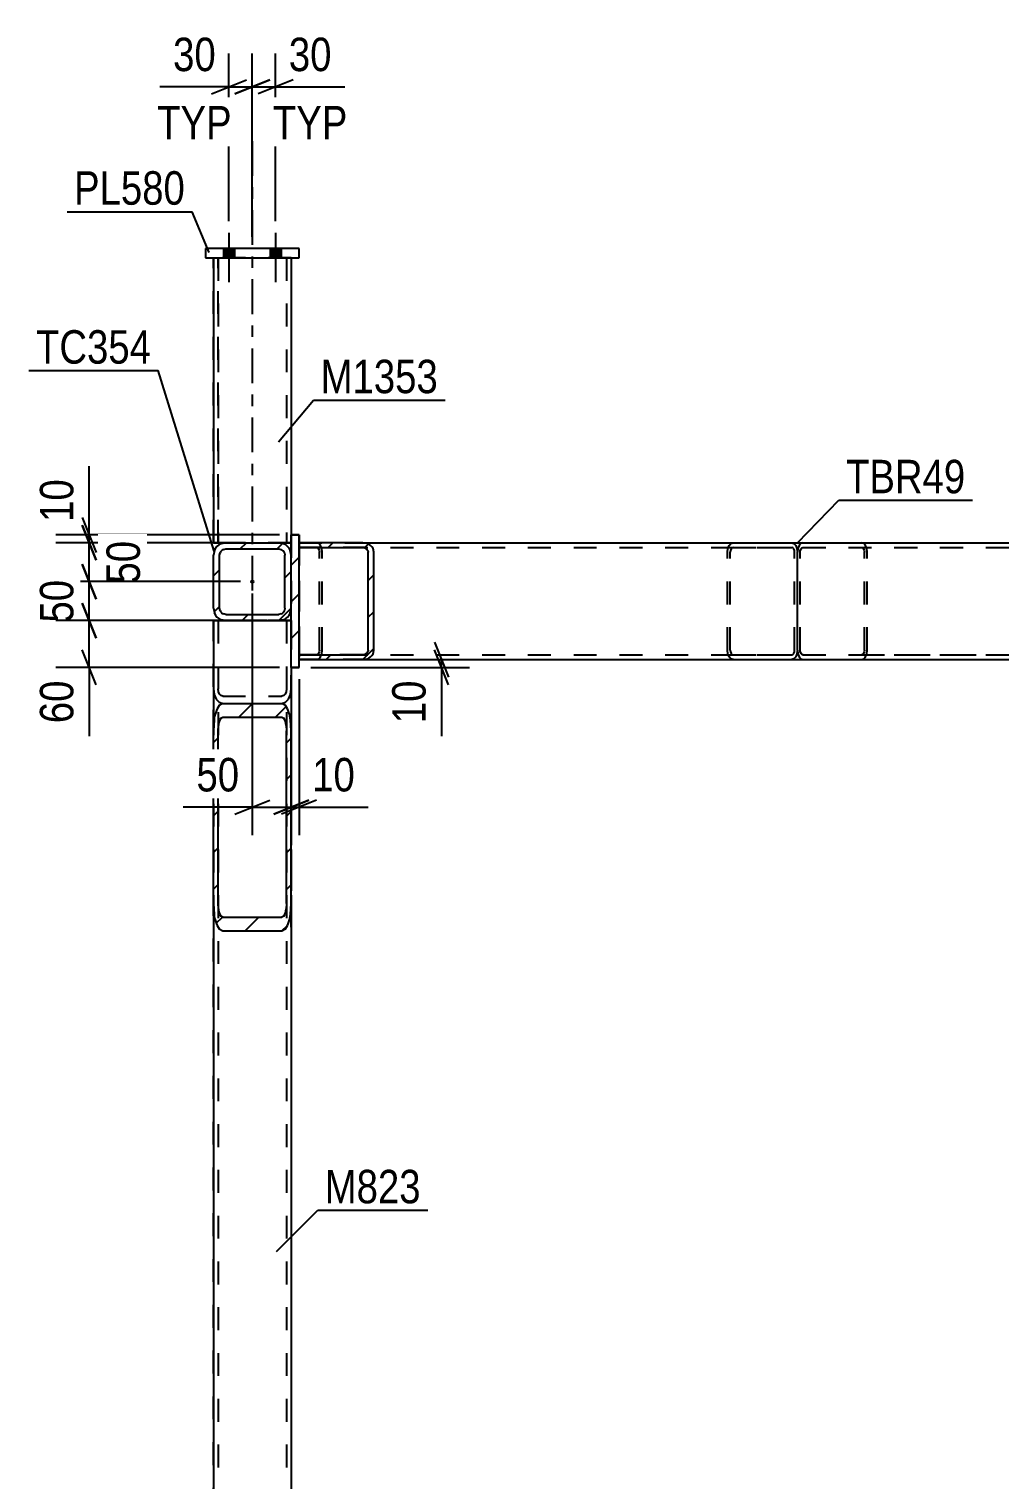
# Model space of a CAD drawing. Header units: millimetres. Extents: x -834 to 355, y -855 to -14.
# Drawn here: x 98.8 to 181.9, y -319.9 to -195.7 of the extents above; entities that cross this region are included whole.
import ezdxf

# ---------------------------------------------------------------- set-up
doc = ezdxf.new("R2010")
doc.units = ezdxf.units.MM
doc.linetypes.add('DXK_LINE_DOT2', pattern=[3.9198, 1.9599, -1.9599])
doc.linetypes.add('DXK_LINE_DOT3', pattern=[5.9187, 2.979, -0.9799, 0.9799, -0.9799])
doc.styles.add('Arial Narrow', font='ARIALN.TTF', dxfattribs={"height": 0.2})

# ---------------------------------------------------------------- blocks, each defined once
blk = doc.blocks.new('Part-570384938-59896 - 59801')
at = {"linetype": 'Continuous'}
h = blk.add_hatch(dxfattribs=at)
h.set_pattern_fill('', scale=0.7, style=0, pattern_type=0)
h.set_pattern_definition([(45, (121.9207, -250.3368), (-1.57154, 1.57154), [])])
h.paths.add_polyline_path([(121.25, -250.34), (121.92, -250.34), (121.92, -239), (121.25, -239)])
at = {"color": 7, "linetype": 'DXK_LINE_DOT2'}
for p, q in [((121.25, -239), (121.92, -239)), ((121.25, -250.34), (121.25, -239)), ((121.92, -239), (121.92, -250.34)), ((121.92, -250.34), (121.25, -250.34))]:
    blk.add_line(p, q, dxfattribs=at)
at = {"color": 2, "linetype": 'Continuous'}
for p, q in [((121.25, -239), (121.92, -239)), ((121.25, -250.34), (121.25, -239)), ((121.92, -250.34), (121.92, -239)), ((121.25, -250.34), (121.92, -250.34))]:
    blk.add_line(p, q, dxfattribs=at)
blk = doc.blocks.new('Part-570384938-59816 - 59801')
at = {"color": 7, "linetype": 'DXK_LINE_DOT2'}
for p, q in [((114.59, -246.34), (121.25, -246.34)), ((114.59, -246.34), (114.59, -270.57)), ((114.99, -246.34), (114.99, -448)), ((120.85, -246.34), (120.85, -448)), ((121.25, -246.34), (121.25, -270.57)), ((114.59, -252.18), (114.65, -252.65)), ((115.02, -252.42), (114.99, -252.18)), ((120.85, -252.18), (120.82, -252.42)), ((121.19, -252.65), (121.25, -252.18)), ((114.65, -252.65), (114.82, -253.06)), ((114.82, -253.06), (115.08, -253.32)), ((115.1, -252.62), (115.02, -252.42)), ((115.08, -253.32), (115.39, -253.42)), ((115.23, -252.75), (115.1, -252.62)), ((115.39, -252.8), (115.23, -252.75)), ((115.39, -252.8), (120.45, -252.8)), ((115.39, -253.42), (120.45, -253.42)), ((120.61, -252.75), (120.45, -252.8)), ((120.45, -253.42), (120.76, -253.32)), ((120.74, -252.62), (120.61, -252.75)), ((120.82, -252.42), (120.74, -252.62)), ((120.76, -253.32), (121.02, -253.06)), ((121.02, -253.06), (121.19, -252.65))]:
    blk.add_line(p, q, dxfattribs=at)
at = {"color": 2, "linetype": 'Continuous'}
for p, q in [((114.59, -270.57), (114.59, -448)), ((121.25, -270.57), (121.25, -448))]:
    blk.add_line(p, q, dxfattribs=at)
blk = doc.blocks.new('Part-570384938-59831 - 59801')
at = {"color": 7, "linetype": 'DXK_LINE_DOT2'}
for p, q in [((121.92, -239.67), (127.37, -239.67)), ((121.92, -239.67), (121.92, -249.67)), ((123.61, -239.73), (123.43, -239.67)), ((123.76, -239.9), (123.61, -239.73)), ((158.74, -239.9), (158.9, -239.73)), ((158.9, -239.73), (159.08, -239.67)), ((121.92, -240.07), (164.11, -240.07)), ((123.43, -240.07), (123.52, -240.1)), ((123.52, -240.1), (123.59, -240.19)), ((123.59, -240.19), (123.65, -240.32)), ((123.65, -240.32), (123.66, -240.47)), ((123.66, -248.87), (123.66, -240.47)), ((123.87, -240.16), (123.76, -239.9)), ((123.9, -240.47), (123.87, -240.16)), ((123.9, -248.87), (123.9, -240.47)), ((158.6, -240.47), (158.64, -240.16)), ((158.6, -248.87), (158.6, -240.47)), ((158.64, -240.16), (158.74, -239.9)), ((158.86, -240.32), (158.84, -240.47)), ((158.84, -248.87), (158.84, -240.47)), ((158.91, -240.19), (158.86, -240.32)), ((158.99, -240.1), (158.91, -240.19)), ((159.08, -240.07), (158.99, -240.1)), ((159.08, -240.07), (164.11, -240.07)), ((164.2, -240.1), (164.11, -240.07)), ((164.28, -240.19), (164.2, -240.1)), ((164.33, -240.32), (164.28, -240.19)), ((164.35, -240.47), (164.33, -240.32)), ((164.35, -248.87), (164.35, -240.47)), ((121.92, -249.27), (164.11, -249.27)), ((121.92, -249.67), (127.38, -249.67)), ((123.52, -249.24), (123.43, -249.27)), ((123.43, -249.67), (123.61, -249.61)), ((123.59, -249.15), (123.52, -249.24)), ((123.65, -249.02), (123.59, -249.15)), ((123.61, -249.61), (123.76, -249.44)), ((123.66, -248.87), (123.65, -249.02)), ((123.76, -249.44), (123.87, -249.18)), ((123.87, -249.18), (123.9, -248.87)), ((158.64, -249.18), (158.6, -248.87)), ((158.74, -249.44), (158.64, -249.18)), ((158.9, -249.61), (158.74, -249.44)), ((158.84, -248.87), (158.86, -249.02)), ((158.86, -249.02), (158.91, -249.15)), ((159.08, -249.67), (158.9, -249.61)), ((158.91, -249.15), (158.99, -249.24)), ((158.99, -249.24), (159.08, -249.27)), ((159.08, -249.27), (164.11, -249.27)), ((164.11, -249.27), (164.2, -249.24)), ((164.2, -249.24), (164.28, -249.15)), ((164.28, -249.15), (164.33, -249.02)), ((164.33, -249.02), (164.35, -248.87))]:
    blk.add_line(p, q, dxfattribs=at)
at = {"color": 2, "linetype": 'Continuous'}
for p, q in [((127.37, -239.67), (164.11, -239.67)), ((164.11, -239.67), (164.29, -239.73)), ((164.29, -239.73), (164.45, -239.9)), ((164.45, -239.9), (164.55, -240.16)), ((164.55, -240.16), (164.59, -240.47)), ((164.59, -248.87), (164.59, -240.47)), ((127.38, -249.67), (164.11, -249.67)), ((164.29, -249.61), (164.11, -249.67)), ((164.45, -249.44), (164.29, -249.61)), ((164.55, -249.18), (164.45, -249.44)), ((164.59, -248.87), (164.55, -249.18))]:
    blk.add_line(p, q, dxfattribs=at)
blk = doc.blocks.new('Part-570384938-60002 - 59801')
at = {"color": 2, "linetype": 'Continuous'}
for p, q in [((121.92, -214.47), (113.92, -214.47)), ((113.92, -214.47), (113.92, -215.27)), ((121.92, -215.27), (121.92, -214.47)), ((113.92, -215.27), (121.92, -215.27))]:
    blk.add_line(p, q, dxfattribs=at)
blk = doc.blocks.new('Part-570384938-59815 - 59801')
at = {"linetype": 'Continuous'}
h = blk.add_hatch(dxfattribs=at)
h.set_pattern_fill('', scale=0.7, style=0, pattern_type=0)
h.set_pattern_definition([(45, (120.454, -272.9115), (-1.57154, 1.57154), [])])
h.paths.add_polyline_path([(115.39, -272.91), (120.45, -272.91), (120.76, -272.73), (121.02, -272.23), (121.19, -271.47), (121.25, -270.57), (121.25, -255.76), (121.19, -254.86), (121.02, -254.1), (120.76, -253.6), (120.45, -253.42), (115.39, -253.42), (115.08, -253.6), (114.82, -254.1), (114.65, -254.86), (114.59, -255.76), (114.59, -270.57), (114.65, -271.47), (114.82, -272.23), (115.08, -272.73)])
h.paths.add_polyline_path([(115.1, -271.4), (115.02, -271.02), (114.99, -270.57), (114.99, -255.76), (115.02, -255.31), (115.1, -254.93), (115.23, -254.68), (115.39, -254.59), (120.45, -254.59), (120.61, -254.68), (120.74, -254.93), (120.82, -255.31), (120.85, -255.76), (120.85, -270.57), (120.82, -271.02), (120.74, -271.4), (120.61, -271.65), (120.45, -271.74), (115.39, -271.74), (115.23, -271.65)])
at = {"color": 2, "linetype": 'Continuous'}
for p, q in [((114.59, -246.34), (114.59, -255.76)), ((114.59, -246.34), (115.08, -246.34)), ((115.08, -246.34), (115.65, -246.34)), ((120.19, -246.34), (121.25, -246.34)), ((121.25, -250.34), (121.25, -255.76)), ((115.39, -253.42), (115.08, -253.6)), ((115.39, -253.42), (120.45, -253.42)), ((120.76, -253.6), (120.45, -253.42)), ((115.23, -254.68), (115.39, -254.59)), ((115.39, -254.59), (120.45, -254.59)), ((120.45, -254.59), (120.61, -254.68)), ((114.65, -254.86), (114.59, -255.76)), ((114.59, -270.57), (114.59, -255.76)), ((114.99, -255.76), (115.02, -255.31)), ((114.99, -270.57), (114.99, -255.76)), ((120.82, -255.31), (120.85, -255.76)), ((120.85, -270.57), (120.85, -255.76)), ((121.25, -255.76), (121.19, -254.86)), ((121.25, -270.57), (121.25, -255.76)), ((114.59, -270.57), (114.65, -271.47)), ((115.02, -271.02), (114.99, -270.57)), ((120.85, -270.57), (120.82, -271.02)), ((121.19, -271.47), (121.25, -270.57)), ((115.39, -271.74), (115.23, -271.65)), ((115.39, -271.74), (120.45, -271.74)), ((120.61, -271.65), (120.45, -271.74)), ((115.08, -272.73), (115.39, -272.91)), ((115.39, -272.91), (120.45, -272.91)), ((120.45, -272.91), (120.76, -272.73))]:
    blk.add_line(p, q, dxfattribs=at)
at = {"color": 7, "linetype": 'DXK_LINE_DOT2'}
for p, q in [((114.99, -246.34), (114.99, -270.57)), ((114.99, -246.34), (115.02, -246.34)), ((115.08, -246.34), (115.39, -246.34)), ((115.65, -246.34), (120.19, -246.34)), ((120.85, -246.34), (120.85, -270.57)), ((121.25, -246.34), (121.25, -250.34)), ((114.59, -270.57), (114.59, -255.76)), ((121.25, -255.76), (121.25, -270.57))]:
    blk.add_line(p, q, dxfattribs=at)
at = {"color": 2, "linetype": 'Continuous'}
for centre, radius, start, end in [((117.36, -255.08), 2.72, 146.8846, 175.352), ((116.37, -255.42), 1.36, 146.8846, 175.352), ((119.47, -255.42), 1.36, 4.648, 33.1155), ((118.48, -255.08), 2.72, 4.648, 33.1155), ((117.36, -271.25), 2.72, 184.648, 213.1155), ((116.37, -270.91), 1.36, 184.648, 213.1155), ((119.47, -270.91), 1.36, 326.8846, 355.352), ((118.48, -271.25), 2.72, 326.8846, 355.352)]:
    blk.add_arc(centre, radius, start, end, dxfattribs=at)
blk = doc.blocks.new('Part-570384938-59881 - 59801')
at = {"color": 7, "linetype": 'DXK_LINE_DOT2'}
for p, q in [((164.88, -239.73), (164.73, -239.9)), ((165.06, -239.67), (164.88, -239.73)), ((165.06, -239.67), (205.59, -239.67)), ((170.28, -239.73), (170.09, -239.67)), ((170.43, -239.9), (170.28, -239.73)), ((205.41, -239.9), (205.56, -239.73)), ((205.56, -239.73), (205.59, -239.72)), ((205.59, -239.67), (205.59, -239.72)), ((205.59, -239.67), (205.59, -249.67)), ((164.62, -240.16), (164.59, -240.47)), ((164.59, -248.87), (164.59, -240.47)), ((164.73, -239.9), (164.62, -240.16)), ((164.83, -240.47), (164.84, -240.32)), ((164.83, -248.87), (164.83, -240.47)), ((164.84, -240.32), (164.9, -240.19)), ((164.9, -240.19), (164.97, -240.1)), ((164.97, -240.1), (165.06, -240.07)), ((165.06, -240.07), (170.09, -240.07)), ((165.06, -240.07), (205.59, -240.07)), ((170.09, -240.07), (170.18, -240.1)), ((170.18, -240.1), (170.26, -240.19)), ((170.26, -240.19), (170.31, -240.32)), ((170.31, -240.32), (170.33, -240.47)), ((170.33, -248.87), (170.33, -240.47)), ((170.53, -240.16), (170.43, -239.9)), ((170.57, -240.47), (170.53, -240.16)), ((170.57, -248.87), (170.57, -240.47)), ((205.27, -240.47), (205.3, -240.16)), ((205.27, -248.87), (205.27, -240.47)), ((205.3, -240.16), (205.41, -239.9)), ((205.53, -240.32), (205.51, -240.47)), ((205.51, -248.87), (205.51, -240.47)), ((205.59, -240.19), (205.53, -240.32)), ((164.59, -248.87), (164.62, -249.18)), ((164.62, -249.18), (164.73, -249.44)), ((164.73, -249.44), (164.88, -249.61)), ((164.84, -249.02), (164.83, -248.87)), ((164.9, -249.15), (164.84, -249.02)), ((164.88, -249.61), (165.06, -249.67)), ((164.97, -249.24), (164.9, -249.15)), ((165.06, -249.27), (164.97, -249.24)), ((165.06, -249.27), (205.59, -249.27)), ((165.06, -249.67), (170.09, -249.67)), ((165.06, -249.67), (205.59, -249.67)), ((170.18, -249.24), (170.09, -249.27)), ((170.09, -249.27), (205.59, -249.27)), ((170.09, -249.67), (170.28, -249.61)), ((170.26, -249.15), (170.18, -249.24)), ((170.31, -249.02), (170.26, -249.15)), ((170.28, -249.61), (170.43, -249.44)), ((170.33, -248.87), (170.31, -249.02)), ((170.43, -249.44), (170.53, -249.18)), ((170.53, -249.18), (170.57, -248.87)), ((205.3, -249.18), (205.27, -248.87)), ((205.41, -249.44), (205.3, -249.18)), ((205.56, -249.61), (205.41, -249.44)), ((205.51, -248.87), (205.53, -249.02)), ((205.53, -249.02), (205.59, -249.15)), ((205.59, -249.62), (205.56, -249.61))]:
    blk.add_line(p, q, dxfattribs=at)
blk = doc.blocks.new('Part-570384938-59817 - 59801')
at = {"color": 7, "linetype": 'DXK_LINE_DOT2'}
for p, q in [((114.59, -448), (114.59, -246.34)), ((114.59, -246.34), (121.25, -246.34)), ((114.99, -246.34), (114.99, -448)), ((120.85, -246.34), (120.85, -448)), ((121.25, -246.34), (121.25, -448))]:
    blk.add_line(p, q, dxfattribs=at)
blk = doc.blocks.new('Part-570384938-59818 - 59801')
at = {"color": 7, "linetype": 'DXK_LINE_DOT2'}
for p, q in [((121.25, -246.34), (114.59, -246.34)), ((114.59, -246.34), (114.59, -272.58)), ((114.99, -246.34), (114.99, -272.58)), ((120.85, -246.34), (120.85, -272.58)), ((121.25, -272.58), (121.25, -246.34)), ((114.59, -252.18), (114.65, -252.65)), ((115.02, -252.42), (114.99, -252.18)), ((120.85, -252.18), (120.82, -252.42)), ((121.19, -252.65), (121.25, -252.18)), ((114.65, -252.65), (114.82, -253.06)), ((114.82, -253.06), (115.08, -253.32)), ((115.1, -252.62), (115.02, -252.42)), ((115.08, -253.32), (115.39, -253.42)), ((115.23, -252.75), (115.1, -252.62)), ((115.39, -252.8), (115.23, -252.75)), ((115.39, -252.8), (120.45, -252.8)), ((115.39, -253.42), (120.45, -253.42)), ((120.61, -252.75), (120.45, -252.8)), ((120.45, -253.42), (120.76, -253.32)), ((120.74, -252.62), (120.61, -252.75)), ((120.82, -252.42), (120.74, -252.62)), ((120.76, -253.32), (121.02, -253.06)), ((121.02, -253.06), (121.19, -252.65))]:
    blk.add_line(p, q, dxfattribs=at)
blk = doc.blocks.new('Part-570384938-59828 - 59801')
at = {"linetype": 'Continuous'}
h = blk.add_hatch(dxfattribs=at)
h.set_pattern_fill('', scale=0.7, style=0, pattern_type=0)
h.set_pattern_definition([(45, (127.3749, -249.6697), (-1.57154, 1.57154), [])])
h.paths.add_polyline_path([(121.92, -249.67), (127.37, -249.67), (127.74, -249.61), (128.05, -249.44), (128.26, -249.18), (128.33, -248.87), (128.33, -240.47), (128.26, -240.16), (128.05, -239.9), (127.74, -239.73), (127.37, -239.67), (121.92, -239.67), (121.92, -240.07), (127.37, -240.07), (127.56, -240.1), (127.71, -240.19), (127.82, -240.32), (127.85, -240.47), (127.85, -248.87), (127.82, -249.02), (127.71, -249.15), (127.56, -249.24), (127.37, -249.27), (121.92, -249.27)])
at = {"color": 7, "linetype": 'DXK_LINE_DOT2'}
for p, q in [((127.37, -239.67), (121.92, -239.67)), ((121.92, -239.67), (121.92, -249.67)), ((121.92, -240.07), (127.37, -240.07)), ((127.37, -249.27), (121.92, -249.27)), ((121.92, -249.67), (127.37, -249.67))]:
    blk.add_line(p, q, dxfattribs=at)
at = {"color": 2, "linetype": 'Continuous'}
for p, q in [((127.37, -239.67), (121.92, -239.67)), ((121.92, -239.67), (121.92, -240.07)), ((127.74, -239.73), (127.37, -239.67)), ((121.92, -240.07), (127.37, -240.07)), ((127.37, -240.07), (127.56, -240.1)), ((127.56, -240.1), (127.71, -240.19)), ((127.71, -240.19), (127.82, -240.32)), ((127.82, -240.32), (127.85, -240.47)), ((127.85, -248.87), (127.85, -240.47)), ((128.33, -240.47), (128.26, -240.16)), ((128.33, -248.87), (128.33, -240.47)), ((121.92, -249.27), (127.37, -249.27)), ((121.92, -249.67), (121.92, -249.27)), ((121.92, -249.67), (127.37, -249.67)), ((127.56, -249.24), (127.37, -249.27)), ((127.37, -249.67), (127.74, -249.61)), ((127.71, -249.15), (127.56, -249.24)), ((127.82, -249.02), (127.71, -249.15)), ((127.85, -248.87), (127.82, -249.02)), ((128.26, -249.18), (128.33, -248.87))]:
    blk.add_line(p, q, dxfattribs=at)
for centre, start, end in [((127.47, -240.58), 27.9463, 72.2988), ((127.47, -248.76), 287.7012, 332.0537)]:
    blk.add_arc(centre, 0.895, start, end, dxfattribs=at)
blk = doc.blocks.new('Part-570384938-59830 - 59801')
at = {"color": 7, "linetype": 'DXK_LINE_DOT2'}
for p, q in [((121.92, -239.67), (164.11, -239.67)), ((121.92, -239.67), (121.92, -249.67)), ((201.8, -239.67), (205.59, -239.67)), ((205.59, -239.67), (205.59, -249.67)), ((121.92, -240.07), (205.59, -240.07)), ((121.92, -249.27), (205.59, -249.27)), ((121.92, -249.67), (164.11, -249.67)), ((201.8, -249.67), (205.59, -249.67))]:
    blk.add_line(p, q, dxfattribs=at)
at = {"color": 2, "linetype": 'Continuous'}
for p, q in [((164.11, -239.67), (201.8, -239.67)), ((164.11, -249.67), (201.8, -249.67))]:
    blk.add_line(p, q, dxfattribs=at)
blk = doc.blocks.new('Bolt-570384938-60136 - 59801')
at = {"linetype": 'Continuous'}
for points in [[(115.45, -215.27), (116.39, -215.27), (116.39, -214.47), (115.45, -214.47)], [(115.45, -215.27), (116.39, -215.27), (116.39, -214.47), (115.45, -214.47)], [(119.45, -215.27), (120.39, -215.27), (120.39, -214.47), (119.45, -214.47)], [(119.45, -215.27), (120.39, -215.27), (120.39, -214.47), (119.45, -214.47)]]:
    blk.add_hatch(color=1, dxfattribs=at).paths.add_polyline_path(points)
at = {"color": 1, "linetype": 'Continuous'}
for p, q in [((115.92, -213.14), (115.92, -217.34)), ((115.92, -213.14), (115.92, -217.34)), ((119.92, -213.14), (119.92, -217.34)), ((119.92, -213.14), (119.92, -217.34)), ((115.45, -214.47), (115.45, -215.27)), ((115.45, -214.47), (115.45, -215.27)), ((116.39, -214.47), (116.39, -215.27)), ((116.39, -214.47), (116.39, -215.27)), ((119.45, -214.47), (119.45, -215.27)), ((119.45, -214.47), (119.45, -215.27)), ((120.39, -214.47), (120.39, -215.27)), ((120.39, -214.47), (120.39, -215.27))]:
    blk.add_line(p, q, dxfattribs=at)
blk = doc.blocks.new('Part-570384938-59897 - 59801')
at = {"color": 7, "linetype": 'DXK_LINE_DOT2'}
for p, q in [((121.92, -239), (121.25, -239)), ((121.25, -239), (121.25, -250.34)), ((121.92, -250.34), (121.92, -239)), ((121.25, -250.34), (121.92, -250.34))]:
    blk.add_line(p, q, dxfattribs=at)
blk = doc.blocks.new('Part-570384938-59833 - 59801')
at = {"color": 7, "linetype": 'DXK_LINE_DOT2'}
for p, q in [((121.92, -240.07), (121.92, -239.67)), ((121.92, -239.67), (127.67, -239.67)), ((123.61, -239.73), (123.43, -239.67)), ((123.76, -239.9), (123.61, -239.73)), ((127.67, -240.07), (121.92, -240.07)), ((123.43, -240.07), (123.52, -240.1)), ((123.52, -240.1), (123.59, -240.19)), ((123.59, -240.19), (123.65, -240.32)), ((123.65, -240.32), (123.66, -240.47)), ((123.66, -248.87), (123.66, -240.47)), ((123.87, -240.16), (123.76, -239.9)), ((123.9, -240.47), (123.87, -240.16)), ((123.9, -248.87), (123.9, -240.47)), ((121.92, -249.67), (121.92, -249.27)), ((121.92, -249.27), (127.67, -249.27)), ((127.67, -249.67), (121.92, -249.67)), ((123.52, -249.24), (123.43, -249.27)), ((123.43, -249.67), (123.61, -249.61)), ((123.59, -249.15), (123.52, -249.24)), ((123.65, -249.02), (123.59, -249.15)), ((123.61, -249.61), (123.76, -249.44)), ((123.66, -248.87), (123.65, -249.02)), ((123.76, -249.44), (123.87, -249.18)), ((123.87, -249.18), (123.9, -248.87))]:
    blk.add_line(p, q, dxfattribs=at)
blk = doc.blocks.new('Bolt-570384938-60138 - 59801')
at = {"linetype": 'Continuous'}
for points in [[(115.45, -215.27), (116.39, -215.27), (116.39, -214.47), (115.45, -214.47)], [(115.45, -215.27), (116.39, -215.27), (116.39, -214.47), (115.45, -214.47)], [(119.45, -215.27), (120.39, -215.27), (120.39, -214.47), (119.45, -214.47)], [(119.45, -215.27), (120.39, -215.27), (120.39, -214.47), (119.45, -214.47)]]:
    blk.add_hatch(color=1, dxfattribs=at).paths.add_polyline_path(points)
at = {"color": 1, "linetype": 'Continuous'}
for p, q in [((115.92, -213.14), (115.92, -217.34)), ((115.92, -213.14), (115.92, -217.34)), ((119.92, -213.14), (119.92, -217.34)), ((119.92, -213.14), (119.92, -217.34)), ((115.45, -214.47), (115.45, -215.27)), ((115.45, -214.47), (115.45, -215.27)), ((116.39, -214.47), (116.39, -215.27)), ((116.39, -214.47), (116.39, -215.27)), ((119.45, -214.47), (119.45, -215.27)), ((119.45, -214.47), (119.45, -215.27)), ((120.39, -214.47), (120.39, -215.27)), ((120.39, -214.47), (120.39, -215.27))]:
    blk.add_line(p, q, dxfattribs=at)
blk = doc.blocks.new('Part-570384938-60001 - 59801')
at = {"color": 7, "linetype": 'DXK_LINE_DOT3'}
blk.add_line((117.92, -205.27), (117.92, -249.67), dxfattribs=at)
at = {"color": 2, "linetype": 'Continuous'}
for p, q in [((114.59, -215.27), (114.59, -239.67)), ((121.25, -215.27), (121.25, -239)), ((114.59, -239.67), (115.63, -239.67)), ((120.21, -239.67), (121.19, -239.67)), ((121.19, -239.67), (121.25, -239.67))]:
    blk.add_line(p, q, dxfattribs=at)
at = {"color": 7, "linetype": 'DXK_LINE_DOT2'}
for p, q in [((121.25, -215.27), (114.59, -215.27)), ((114.99, -215.27), (114.99, -239.67)), ((120.85, -215.27), (120.85, -239.67)), ((114.99, -239.67), (115.39, -239.67)), ((115.63, -239.67), (120.21, -239.67)), ((121.19, -239.67), (121.25, -239.67)), ((121.25, -239.67), (121.25, -239))]:
    blk.add_line(p, q, dxfattribs=at)
blk = doc.blocks.new('Part-570384938-60005 - 59801')
at = {"color": 7, "linetype": 'DXK_LINE_DOT3'}
blk.add_line((117.92, -205.27), (117.92, -249.67), dxfattribs=at)
at = {"color": 7, "linetype": 'DXK_LINE_DOT2'}
for p, q in [((114.59, -215.27), (121.25, -215.27)), ((114.59, -239.67), (114.59, -215.27)), ((114.99, -239.67), (114.99, -215.27)), ((120.85, -215.27), (120.85, -239.67)), ((121.25, -215.27), (121.25, -239.67)), ((121.25, -239.67), (114.59, -239.67))]:
    blk.add_line(p, q, dxfattribs=at)
blk = doc.blocks.new('Part-570384938-60006 - 59801')
at = {"color": 7, "linetype": 'DXK_LINE_DOT2'}
for p, q in [((121.92, -214.47), (113.92, -214.47)), ((113.92, -214.47), (113.92, -215.27)), ((121.92, -215.27), (121.92, -214.47)), ((113.92, -215.27), (121.92, -215.27))]:
    blk.add_line(p, q, dxfattribs=at)
blk = doc.blocks.new('Part-570384938-60052 - 59801')
at = {"linetype": 'Continuous'}
h = blk.add_hatch(dxfattribs=at)
h.set_pattern_fill('', scale=0.7, style=0, pattern_type=0)
h.set_pattern_definition([(45, (120.1873, -246.3352), (-1.57154, 1.57154), [])])
h.paths.add_polyline_path([(115.65, -246.34), (120.19, -246.34), (120.6, -246.25), (120.94, -246.02), (121.17, -245.68), (121.25, -245.27), (121.25, -240.74), (121.17, -240.33), (120.94, -239.98), (120.6, -239.75), (120.19, -239.67), (115.65, -239.67), (115.25, -239.75), (114.9, -239.98), (114.67, -240.33), (114.59, -240.74), (114.59, -245.27), (114.67, -245.68), (114.9, -246.02), (115.25, -246.25)])
h.paths.add_polyline_path([(115.16, -245.47), (115.12, -245.27), (115.12, -240.74), (115.16, -240.53), (115.28, -240.36), (115.45, -240.24), (115.65, -240.2), (120.19, -240.2), (120.39, -240.24), (120.56, -240.36), (120.68, -240.53), (120.72, -240.74), (120.72, -245.27), (120.68, -245.47), (120.56, -245.65), (120.39, -245.76), (120.19, -245.8), (115.65, -245.8), (115.45, -245.76), (115.28, -245.65)])
blk.add_hatch(color=30, dxfattribs=at).paths.add_polyline_path([(117.92, -243.1, -1), (117.92, -242.9, -1)])
at = {"color": 2, "linetype": 'Continuous'}
for p, q in [((115.65, -239.67), (115.25, -239.75)), ((115.65, -239.67), (115.65, -239.67)), ((115.65, -239.67), (120.19, -239.67)), ((120.19, -239.67), (120.19, -239.67)), ((120.6, -239.75), (120.19, -239.67)), ((114.67, -240.33), (114.59, -240.74)), ((114.59, -240.74), (114.59, -240.74)), ((114.59, -245.27), (114.59, -240.74)), ((115.12, -240.74), (115.16, -240.53)), ((115.12, -240.74), (115.12, -240.74)), ((115.12, -245.27), (115.12, -240.74)), ((115.45, -240.24), (115.65, -240.2)), ((115.65, -240.2), (115.65, -240.2)), ((115.65, -240.2), (120.19, -240.2)), ((120.19, -240.2), (120.19, -240.2)), ((120.19, -240.2), (120.39, -240.24)), ((120.68, -240.53), (120.72, -240.74)), ((120.72, -240.74), (120.72, -240.74)), ((120.72, -245.27), (120.72, -240.74)), ((121.25, -240.74), (121.17, -240.33)), ((121.25, -240.74), (121.25, -240.74)), ((121.25, -245.27), (121.25, -240.74)), ((114.59, -245.27), (114.59, -245.27)), ((114.59, -245.27), (114.67, -245.68)), ((115.12, -245.27), (115.12, -245.27)), ((115.16, -245.47), (115.12, -245.27)), ((115.65, -245.8), (115.45, -245.76)), ((115.65, -245.8), (115.65, -245.8)), ((115.65, -245.8), (120.19, -245.8)), ((120.39, -245.76), (120.19, -245.8)), ((120.19, -245.8), (120.19, -245.8)), ((120.72, -245.27), (120.68, -245.47)), ((120.72, -245.27), (120.72, -245.27)), ((121.17, -245.68), (121.25, -245.27)), ((121.25, -245.27), (121.25, -245.27)), ((115.25, -246.25), (115.65, -246.34)), ((115.65, -246.34), (115.65, -246.34)), ((115.65, -246.34), (120.19, -246.34)), ((120.19, -246.34), (120.6, -246.25)), ((120.19, -246.34), (120.19, -246.34))]:
    blk.add_line(p, q, dxfattribs=at)
at = {"color": 30, "linetype": 'DXK_LINE_DOT3'}
blk.add_line((117.92, -243), (117.92, -243), dxfattribs=at)
at = {"color": 30, "linetype": 'Continuous'}
blk.add_circle((117.92, -243), 0.1, dxfattribs=at)
at = {"color": 2, "linetype": 'Continuous'}
for centre, radius, start, end in [((115.65, -240.74), 1.07, 112.5, 157.5), ((120.19, -240.74), 1.07, 22.5, 67.5), ((115.65, -240.74), 0.533, 112.5, 157.5), ((120.19, -240.74), 0.533, 22.5, 67.5), ((115.65, -245.27), 1.07, 202.5, 247.5), ((115.65, -245.27), 0.533, 202.5, 247.5), ((120.19, -245.27), 0.533, 292.5, 337.5), ((120.19, -245.27), 1.07, 292.5, 337.5)]:
    blk.add_arc(centre, radius, start, end, dxfattribs=at)
blk = doc.blocks.new('StraightDimension-570384938-62754 - 59801')
at = {"color": 7, "linetype": 'Continuous'}
for p, q in [((121.25, -251.34), (121.25, -264.71)), ((121.92, -251.34), (121.92, -264.71)), ((119.75, -262.91), (122.75, -261.71)), ((123.42, -261.71), (120.42, -262.91)), ((121.25, -262.31), (121.92, -262.31)), ((121.92, -262.31), (127.83, -262.31)), ((121.92, -262.31), (127.83, -262.31))]:
    blk.add_line(p, q, dxfattribs=at)
at = {"color": 0}
blk.add_wipeout([(127.3, -261.56), (127.3, -257.36), (122.45, -257.36), (122.45, -261.56)], dxfattribs=at)
at = {"color": 3, "style": 'Arial Narrow'}
blk.add_text('10', height=2.863, dxfattribs=at).set_placement((123.05, -260.96))
blk = doc.blocks.new('StraightDimension-570384938-60378 - 59801')
at = {"color": 7, "linetype": 'Continuous'}
for p, q in [((117.92, -213.47), (117.92, -197.78)), ((119.92, -212.14), (119.92, -197.78)), ((116.42, -201.23), (119.42, -200.03)), ((121.42, -200.03), (118.42, -201.23)), ((117.92, -200.63), (119.92, -200.63)), ((119.92, -200.63), (125.83, -200.63)), ((119.92, -200.63), (125.83, -200.63))]:
    blk.add_line(p, q, dxfattribs=at)
at = {"color": 0}
blk.add_wipeout([(125.3, -199.88), (125.3, -195.68), (120.45, -195.68), (120.45, -199.88)], dxfattribs=at)
at = {"color": 0, "linetype": 'Continuous'}
blk.add_wipeout([(126.67, -205.73), (126.67, -201.53), (119.08, -201.53), (119.08, -205.73)], dxfattribs=at)
at = {"color": 3, "style": 'Arial Narrow'}
blk.add_text('30', height=2.863, dxfattribs=at).set_placement((121.05, -199.28))
at = {"color": 3, "linetype": 'Continuous', "style": 'Arial Narrow'}
blk.add_text('TYP', height=2.863, dxfattribs=at).set_placement((119.68, -205.13))
blk = doc.blocks.new('StraightDimension-570384938-60379 - 59801')
at = {"color": 7, "linetype": 'Continuous'}
for p, q in [((115.92, -212.14), (115.92, -197.78)), ((117.92, -213.47), (117.92, -197.78)), ((114.42, -201.23), (117.42, -200.03)), ((119.42, -200.03), (116.42, -201.23)), ((115.92, -200.63), (110.01, -200.63)), ((115.92, -200.63), (110.01, -200.63)), ((115.92, -200.63), (117.92, -200.63))]:
    blk.add_line(p, q, dxfattribs=at)
at = {"color": 0}
blk.add_wipeout([(115.4, -199.88), (115.4, -195.68), (110.54, -195.68), (110.54, -199.88)], dxfattribs=at)
at = {"color": 0, "linetype": 'Continuous'}
blk.add_wipeout([(116.76, -205.73), (116.76, -201.53), (109.17, -201.53), (109.17, -205.73)], dxfattribs=at)
at = {"color": 3, "style": 'Arial Narrow'}
blk.add_text('30', height=2.863, dxfattribs=at).set_placement((111.14, -199.28))
at = {"color": 3, "linetype": 'Continuous', "style": 'Arial Narrow'}
blk.add_text('TYP', height=2.863, dxfattribs=at).set_placement((109.77, -205.13))
blk = doc.blocks.new('StraightDimension-570384938-60597 - 59801')
at = {"color": 7, "linetype": 'Continuous'}
for p, q in [((103.95, -239), (103.95, -233.1)), ((103.95, -239), (103.95, -233.1)), ((103.35, -237.5), (104.55, -240.5)), ((104.55, -241.17), (103.35, -238.17)), ((120.25, -239), (101.1, -239)), ((115.67, -239.67), (101.1, -239.67)), ((103.95, -239.67), (103.95, -239))]:
    blk.add_line(p, q, dxfattribs=at)
at = {"color": 0}
blk.add_wipeout([(103.2, -233.62), (99, -233.62), (99, -238.48), (103.2, -238.48)], dxfattribs=at)
at = {"color": 3, "style": 'Arial Narrow'}
blk.add_text('10', height=2.863, rotation=90.0002, dxfattribs=at).set_placement((102.6, -237.88))
blk = doc.blocks.new('StraightDimension-570384938-60598 - 59801')
at = {"color": 7, "linetype": 'Continuous'}
for p, q in [((103.35, -238.17), (104.55, -241.17)), ((115.67, -239.67), (101.55, -239.67)), ((103.95, -243), (103.95, -239.67)), ((104.55, -244.5), (103.35, -241.5)), ((116.92, -243), (101.55, -243))]:
    blk.add_line(p, q, dxfattribs=at)
at = {"color": 0}
blk.add_wipeout([(108.9, -238.91), (104.7, -238.91), (104.7, -243.76), (108.9, -243.76)], dxfattribs=at)
at = {"color": 3, "style": 'Arial Narrow'}
blk.add_text('50', height=2.863, rotation=90.0002, dxfattribs=at).set_placement((108.3, -243.16))
blk = doc.blocks.new('StraightDimension-570384938-60599 - 59801')
at = {"color": 7, "linetype": 'Continuous'}
for p, q in [((103.35, -241.5), (104.55, -244.5)), ((116.92, -243), (101.1, -243)), ((103.95, -246.34), (103.95, -243)), ((104.55, -247.84), (103.35, -244.84)), ((119.19, -246.34), (101.1, -246.34))]:
    blk.add_line(p, q, dxfattribs=at)
at = {"color": 0}
blk.add_wipeout([(103.2, -242.24), (99, -242.24), (99, -247.1), (103.2, -247.1)], dxfattribs=at)
at = {"color": 3, "style": 'Arial Narrow'}
blk.add_text('50', height=2.863, rotation=90.0002, dxfattribs=at).set_placement((102.6, -246.5))
blk = doc.blocks.new('StraightDimension-570384938-60600 - 59801')
at = {"color": 7, "linetype": 'Continuous'}
for p, q in [((103.35, -244.84), (104.55, -247.84)), ((119.19, -246.34), (101.1, -246.34)), ((103.95, -250.34), (103.95, -246.34)), ((104.55, -251.84), (103.35, -248.84)), ((120.25, -250.34), (101.1, -250.34)), ((103.95, -250.34), (103.95, -256.24)), ((103.95, -250.34), (103.95, -256.24))]:
    blk.add_line(p, q, dxfattribs=at)
at = {"color": 0}
blk.add_wipeout([(103.2, -250.86), (99, -250.86), (99, -255.72), (103.2, -255.72)], dxfattribs=at)
at = {"color": 3, "style": 'Arial Narrow'}
blk.add_text('60', height=2.863, rotation=90.0002, dxfattribs=at).set_placement((102.6, -255.12))
blk = doc.blocks.new('StraightDimension-570384938-62755 - 59801')
at = {"color": 7, "linetype": 'Continuous'}
for p, q in [((117.92, -244), (117.92, -264.71)), ((121.25, -251.34), (121.25, -264.71)), ((116.42, -262.91), (119.42, -261.71)), ((122.75, -261.71), (119.75, -262.91)), ((117.92, -262.31), (112.01, -262.31)), ((117.92, -262.31), (112.01, -262.31)), ((117.92, -262.31), (121.25, -262.31))]:
    blk.add_line(p, q, dxfattribs=at)
at = {"color": 0}
blk.add_wipeout([(117.4, -261.56), (117.4, -257.36), (112.54, -257.36), (112.54, -261.56)], dxfattribs=at)
at = {"color": 3, "style": 'Arial Narrow'}
blk.add_text('50', height=2.863, dxfattribs=at).set_placement((113.14, -260.96))
blk = doc.blocks.new('StraightDimension-570384938-62804 - 59801')
at = {"color": 7, "linetype": 'Continuous'}
for p, q in [((133.51, -248.17), (134.71, -251.17)), ((122.92, -249.67), (136.51, -249.67)), ((134.71, -251.84), (133.51, -248.84)), ((134.11, -250.34), (134.11, -249.67)), ((122.92, -250.34), (136.51, -250.34)), ((134.11, -250.34), (134.11, -256.24)), ((134.11, -250.34), (134.11, -256.24))]:
    blk.add_line(p, q, dxfattribs=at)
at = {"color": 0}
blk.add_wipeout([(133.36, -250.86), (129.16, -250.86), (129.16, -255.72), (133.36, -255.72)], dxfattribs=at)
at = {"color": 3, "style": 'Arial Narrow'}
blk.add_text('10', height=2.863, rotation=90.0002, dxfattribs=at).set_placement((132.76, -255.12))
blk = doc.blocks.new('Mark-570384938-60345 - 59801')
at = {"color": 0}
blk.add_wipeout([(133.82, -226.86), (133.82, -223.86), (123.77, -223.86), (123.77, -226.86)], dxfattribs=at)
blk.add_wipeout([(133.82, -226.86), (133.82, -223.86), (123.77, -223.86), (123.77, -226.86)], dxfattribs=at)
at = {"color": 30, "linetype": 'Continuous'}
for p, q in [((120.16, -231.02), (123.17, -227.46)), ((123.17, -227.46), (134.42, -227.46))]:
    blk.add_line(p, q, dxfattribs=at)
at = {"color": 3, "style": 'Arial Narrow'}
blk.add_text('M1353', height=2.863, dxfattribs=at).set_placement((123.77, -226.86))
blk = doc.blocks.new('Mark-570384938-60348 - 59801')
at = {"color": 0}
blk.add_wipeout([(112.16, -210.72), (112.16, -207.72), (102.66, -207.72), (102.66, -210.72)], dxfattribs=at)
blk.add_wipeout([(112.16, -210.72), (112.16, -207.72), (102.66, -207.72), (102.66, -210.72)], dxfattribs=at)
at = {"color": 30, "linetype": 'Continuous'}
for p in [(102.06, -211.32), (114.23, -214.81)]:
    blk.add_line(p, (112.76, -211.32), dxfattribs=at)
at = {"color": 3, "style": 'Arial Narrow'}
blk.add_text('PL580', height=2.863, dxfattribs=at).set_placement((102.66, -210.72))
blk = doc.blocks.new('Mark-570384938-60351 - 59801')
at = {"color": 0}
blk.add_wipeout([(109.27, -224.33), (109.27, -221.33), (99.4, -221.33), (99.4, -224.33)], dxfattribs=at)
blk.add_wipeout([(109.27, -224.33), (109.27, -221.33), (99.4, -221.33), (99.4, -224.33)], dxfattribs=at)
at = {"color": 30, "linetype": 'Continuous'}
for p in [(98.8, -224.93), (114.65, -240.38)]:
    blk.add_line(p, (109.87, -224.93), dxfattribs=at)
at = {"color": 3, "style": 'Arial Narrow'}
blk.add_text('TC354', height=2.863, dxfattribs=at).set_placement((99.4, -224.33))
blk = doc.blocks.new('Mark-570384938-60342 - 59801')
at = {"color": 0}
blk.add_wipeout([(178.97, -235.43), (178.97, -232.43), (168.75, -232.43), (168.75, -235.43)], dxfattribs=at)
blk.add_wipeout([(178.97, -235.43), (178.97, -232.43), (168.75, -232.43), (168.75, -235.43)], dxfattribs=at)
at = {"color": 30, "linetype": 'Continuous'}
for p, q in [((164.61, -239.67), (168.15, -236.03)), ((168.15, -236.03), (179.57, -236.03))]:
    blk.add_line(p, q, dxfattribs=at)
at = {"color": 3, "style": 'Arial Narrow'}
blk.add_text('TBR49', height=2.863, dxfattribs=at).set_placement((168.75, -235.43))
blk = doc.blocks.new('Mark-570384938-60521 - 59801')
at = {"color": 0}
blk.add_wipeout([(132.34, -296.23), (132.34, -293.23), (124.12, -293.23), (124.12, -296.23)], dxfattribs=at)
blk.add_wipeout([(132.34, -296.23), (132.34, -293.23), (124.12, -293.23), (124.12, -296.23)], dxfattribs=at)
at = {"color": 30, "linetype": 'Continuous'}
for p, q in [((119.98, -300.36), (123.52, -296.83)), ((123.52, -296.83), (132.94, -296.83))]:
    blk.add_line(p, q, dxfattribs=at)
at = {"color": 3, "style": 'Arial Narrow'}
blk.add_text('M823', height=2.863, dxfattribs=at).set_placement((124.12, -296.23))

msp = doc.modelspace()

# ---------------------------------------------------------------- block references
for name in ['Part-570384938-60001 - 59801', 'Part-570384938-60005 - 59801', 'Bolt-570384938-60136 - 59801', 'Bolt-570384938-60138 - 59801', 'Part-570384938-60002 - 59801', 'Part-570384938-60006 - 59801', 'Part-570384938-60052 - 59801', 'Part-570384938-59896 - 59801', 'Part-570384938-59897 - 59801', 'Part-570384938-59831 - 59801', 'Part-570384938-59828 - 59801', 'Part-570384938-59830 - 59801', 'Part-570384938-59833 - 59801', 'Part-570384938-59881 - 59801', 'Part-570384938-59816 - 59801', 'Part-570384938-59815 - 59801', 'Part-570384938-59817 - 59801', 'Part-570384938-59818 - 59801']:
    msp.add_blockref(name, (0, 0))

# ---------------------------------------------------------------- next in the draw order: block references
for name in ['StraightDimension-570384938-60378 - 59801', 'Mark-570384938-60345 - 59801', 'StraightDimension-570384938-60597 - 59801', 'Mark-570384938-60342 - 59801', 'StraightDimension-570384938-62754 - 59801', 'Mark-570384938-60521 - 59801']:
    msp.add_blockref(name, (0, 0))

# ---------------------------------------------------------------- next in the draw order: block references
for name in ['StraightDimension-570384938-60379 - 59801', 'StraightDimension-570384938-60598 - 59801']:
    msp.add_blockref(name, (0, 0))

# ---------------------------------------------------------------- next in the draw order: block references
for name in ['Mark-570384938-60348 - 59801', 'Mark-570384938-60351 - 59801', 'StraightDimension-570384938-60599 - 59801']:
    msp.add_blockref(name, (0, 0))

# ---------------------------------------------------------------- next in the draw order: block references
msp.add_blockref('StraightDimension-570384938-60600 - 59801', (0, 0))

# ---------------------------------------------------------------- next in the draw order: block references
msp.add_blockref('StraightDimension-570384938-62755 - 59801', (0, 0))

# ---------------------------------------------------------------- next in the draw order: block references
msp.add_blockref('StraightDimension-570384938-62804 - 59801', (0, 0))

doc.saveas('drawing.dxf')
